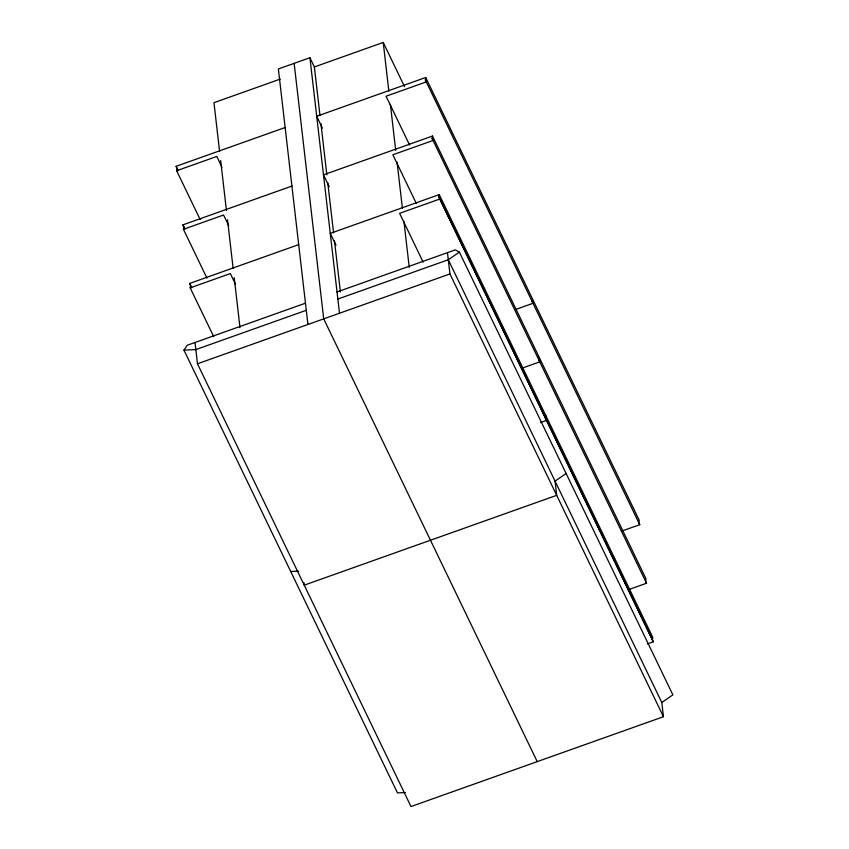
<?xml version="1.0" encoding="UTF-8"?>
<svg xmlns="http://www.w3.org/2000/svg" width="849" height="849" viewBox="0 0 849 849"><rect width="100%" height="100%" fill="white"/><g stroke="black" fill="none" stroke-linecap="round" stroke-linejoin="round"><path stroke-width="1.27" d="M200.173 219.541L176.645 170.745L177.017 168.304L176.125 166.308L285.147 127.509M206.944 278.101L183.416 229.304L183.787 226.863L182.906 224.868L291.918 186.069M213.725 336.66L190.187 287.864L190.569 285.413L189.677 283.428L298.689 244.629M409.6 145.02L386.062 96.224L426.23 81.928L425.338 79.933L425.71 77.492L316.698 116.281L322.44 128.188M416.371 203.58L392.843 154.773L433.001 140.488L432.12 138.493L432.491 136.052L323.48 174.841L329.21 186.748M647.203 643.977L653.295 641.812L439.782 199.037L438.891 197.053L439.262 194.601L330.25 233.401L335.992 245.297M532.472 298.869L532.1 301.321L532.981 303.305L515.948 309.376M539.242 357.429L538.871 359.87L539.762 361.865L522.719 367.935M546.024 415.989L545.642 418.43L546.533 420.425L540.452 422.59M653.295 641.812L652.403 639.817L652.775 637.366L439.262 194.601M405.387 792.531L397.47 792.892L183.957 350.128L187.205 345.267L305.47 303.189M337.849 299.05L448.293 259.752L459.362 252.121L672.875 694.885L661.806 702.516L663.451 716.715L410.99 806.55L197.477 363.786L195.015 342.487M566.113 473.498L555.055 481.128L556.7 495.328L304.239 585.163L303.942 582.584M320.009 115.644L314.374 66.954L309.927 57.732L278.366 68.96L307.932 324.477M280.361 79.053L213.959 102.687L219.594 151.366M314.374 66.954L383.228 42.45L404.527 86.619M176.645 170.745L216.803 156.449L221.971 167.168M183.416 229.304L223.584 215.009L228.742 225.717M190.187 287.864L230.355 273.569L235.523 284.277M439.782 199.037L399.614 213.332L423.152 262.129M337.021 291.96L455.287 249.871L459.362 252.121M306.287 310.288L195.843 349.586L183.957 350.128M197.477 363.786L449.938 273.94L447.476 252.652M621.479 531.187L639.743 524.693L638.851 522.697L639.223 520.257L425.71 77.492M628.26 589.747L646.514 583.252L645.622 581.257L646.004 578.816L432.491 136.052M290.708 571.504L298.636 571.154M425.338 79.933L639.743 524.693M432.12 138.493L646.514 583.252M438.891 197.053L652.403 639.817M448.293 259.752L661.806 702.516M449.938 273.94L663.451 716.715M537.226 761.627L323.713 318.863L294.147 63.346M176.125 166.308L178.163 170.681M182.906 224.868L184.626 228.434M183.787 226.863L184.933 229.241M189.677 283.428L191.715 287.8M383.228 42.45L388.853 91.14M390.381 104.3L395.708 150.358M397.077 162.201L402.405 208.249M403.933 221.409L409.26 267.467M320.922 123.54L326.854 174.852M327.767 182.747L333.561 232.753M334.474 240.649L340.407 291.971M309.927 57.732L339.494 313.249M220.666 160.578L226.45 210.584M227.511 219.795L233.146 268.486M234.218 277.697L240.002 327.703"/></g></svg>
